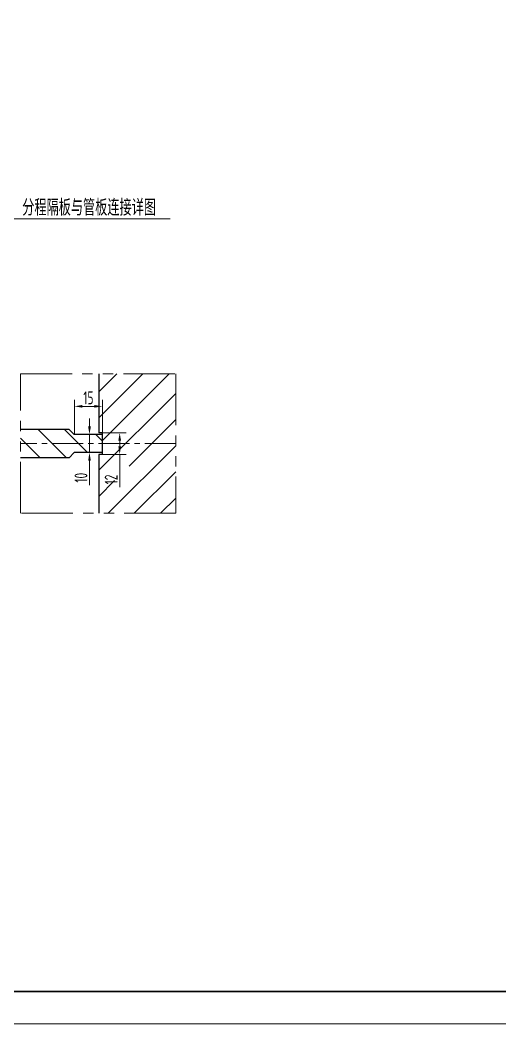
# Model space of a CAD drawing. Header units: millimetres. Extents: x 5765 to 6606, y -201 to 393.
# Drawn here: x 6264.5 to 6412.5, y -200.6 to 109.4 of the extents above; entities that cross this region are included whole.
import ezdxf
from ezdxf.enums import TextEntityAlignment as Align

# ---------------------------------------------------------------- set-up
doc = ezdxf.new("R2010")
doc.units = ezdxf.units.MM
doc.linetypes.add('CENTER2', pattern=[28.575, 19.05, -3.175, 3.175, -3.175])
doc.linetypes.add('PHANTOM2', pattern=[31.75, 15.875, -3.175, 3.175, -3.175, 3.175, -3.175])
for name, color, linetype, lineweight in [('1粗实线', 7, 'Continuous', 35), ('2细实线', 3, 'Continuous', 13), ('3中心线', 1, 'CENTER2', 13), ('5双点划线', 2, 'PHANTOM2', 13), ('6剖面线', 6, 'Continuous', 13), ('7文本', 2, 'Continuous', 13), ('8标注', 3, 'Continuous', 13), ('9图表', 4, 'Continuous', 13)]:
    doc.layers.add(name, color=color, linetype=linetype, lineweight=lineweight)
doc.styles.add('lanpec', font='bpec_e.shx', dxfattribs={"width": 0.75, "bigfont": 'hztxt.shx'})
doc.styles.add('lanpec-dim', font='bpec_e.shx', dxfattribs={"width": 0.75})
doc.dimstyles.new('lanpec', dxfattribs={"dimtxt": 4, "dimasz": 2.5, "dimexe": 2, "dimexo": 0, "dimtad": 1, "dimdsep": 46, "dimtxsty": 'lanpec-dim', "dimcen": 2.5, "dimclrd": 256, "dimclre": 256, "dimclrt": 256, "dimazin": 0, "dimtfac": 1, "dimtmove": 0, "dimatfit": 3, "dimfxl": 1, "dimlwd": -1, "dimlwe": -1, "dimarcsym": 0})

# ---------------------------------------------------------------- blocks, each defined once
blk = doc.blocks.new('A1')
at = {"layer": '1粗实线'}
blk.add_lwpolyline([(-816, 10), (-10, 10), (-10, 584), (-816, 584)], close=True, dxfattribs=at)
at = {"layer": '9图表'}
blk.add_lwpolyline([(-841, 0), (0, 0), (0, 594), (-841, 594)], close=True, dxfattribs=at)
blk = doc.blocks.new('*D59')
at = {"layer": '8标注', "transparency": 16777216}
for p, q in [((6281.26, -18.57), (6281.26, -7.85)), ((6289.94, -18.57), (6289.94, -7.85)), ((6283.76, -9.85), (6287.44, -9.85))]:
    blk.add_line(p, q, dxfattribs=at)
for points in [[(6283.76, -9.43), (6283.76, -10.26), (6281.26, -9.85)], [(6287.44, -9.43), (6287.44, -10.26), (6289.94, -9.85)]]:
    blk.add_solid(points, dxfattribs=at)
at = {"layer": 'Defpoints', "color": 0, "transparency": 16777216}
for p in [(6289.94, -9.85), (6281.26, -18.57), (6289.94, -18.57)]:
    blk.add_point(p, dxfattribs=at)
at = {"layer": '8标注', "transparency": 16777216, "insert": (6285.6, -7.22), "char_height": 4, "attachment_point": 5, "style": 'lanpec-dim'}
blk.add_mtext('15', dxfattribs=at)
blk = doc.blocks.new('*D57')
at = {"layer": '8标注', "transparency": 16777216}
for p, q in [((6289.94, -17.99), (6297.25, -17.99)), ((6295.25, -20.49), (6295.25, -22.21)), ((6289.94, -24.71), (6297.25, -24.71)), ((6295.25, -24.71), (6295.25, -34.78))]:
    blk.add_line(p, q, dxfattribs=at)
for points in [[(6294.83, -20.49), (6295.67, -20.49), (6295.25, -17.99)], [(6294.83, -22.21), (6295.67, -22.21), (6295.25, -24.71)]]:
    blk.add_solid(points, dxfattribs=at)
at = {"layer": 'Defpoints', "color": 0, "transparency": 16777216}
for p in [(6289.94, -17.99), (6289.94, -24.71), (6295.25, -24.71)]:
    blk.add_point(p, dxfattribs=at)
at = {"layer": '8标注', "transparency": 16777216, "insert": (6292.63, -32.43), "char_height": 4, "attachment_point": 5, "rotation": 90, "style": 'lanpec-dim'}
blk.add_mtext('12', dxfattribs=at)
blk = doc.blocks.new('*D58')
at = {"layer": '8标注', "transparency": 16777216}
for p, q in [((6285.93, -16.07), (6285.93, -13.57)), ((6289.93, -18.57), (6283.93, -18.57)), ((6285.93, -18.57), (6285.93, -24.12)), ((6289.93, -24.12), (6283.93, -24.12)), ((6285.93, -26.62), (6285.93, -34.24))]:
    blk.add_line(p, q, dxfattribs=at)
for points in [[(6285.52, -16.07), (6286.35, -16.07), (6285.93, -18.57)], [(6285.52, -26.62), (6286.35, -26.62), (6285.93, -24.12)]]:
    blk.add_solid(points, dxfattribs=at)
at = {"layer": 'Defpoints', "color": 0, "transparency": 16777216}
for p in [(6289.93, -18.57), (6285.93, -24.12), (6289.93, -24.12)]:
    blk.add_point(p, dxfattribs=at)
at = {"layer": '8标注', "transparency": 16777216, "insert": (6283.31, -31.89), "char_height": 4, "attachment_point": 5, "rotation": 90, "style": 'lanpec-dim'}
blk.add_mtext('10', dxfattribs=at)
blk = doc.blocks.new('*U53')
at = {"layer": '2细实线'}
blk.add_line((-25, 0), (25, 0), dxfattribs=at)
at = {"layer": '7文本', "style": 'lanpec', "width": 0.75}
for tag, height, p in [('节点图名称', 5, (0, 3.5)), ('比例', 4, (0, -3.25))]:
    blk.add_attdef(tag, text='', height=height, dxfattribs=at).set_placement(p, align=Align.MIDDLE_CENTER)

msp = doc.modelspace()

# ---------------------------------------------------------------- hatches: boundary and pattern name
at = {"layer": '6剖面线'}
h = msp.add_hatch(dxfattribs=at)
h.set_pattern_fill('ANSI31', color=256, scale=1.8, angle=180, style=0)
h.set_pattern_definition([(225, (5089.587, 1236.2743), (4.041115, -4.041115), [])])
h.paths.add_polyline_path([(6298.144, -32.787), (6298.144, -26.8), (6292.519, -26.8), (6292.519, -32.787)], flags=16)
h.paths.add_polyline_path([(6288.822, -24.706), (6288.822, -42.884), (6312.555, -42.884), (6312.555, -21.346), (6289.942, -21.346), (6289.942, -24.706)])
h.paths.add_polyline_path([(6288.822, 0.192), (6288.822, -17.986), (6289.942, -17.986), (6289.942, -21.346), (6312.555, -21.346), (6312.555, 0.192)])
at = {"layer": '6剖面线', "ltscale": 0.5}
h = msp.add_hatch(dxfattribs=at)
h.set_pattern_fill('ANSI31', color=256, scale=1.8, angle=90, style=0)
h.set_pattern_definition([(135, (5089.587, 1236.2743), (-4.041115, -4.041115), [])])
h.paths.add_polyline_path([(6289.942, -21.346), (6289.942, -18.569), (6285.84, -18.569), (6285.84, -21.346)])
h.paths.add_polyline_path([(6285.84, -21.346), (6285.84, -24.124), (6289.942, -24.124), (6289.942, -21.346)])
h.paths.add_polyline_path([(6279.676, -16.986), (6264.674, -16.986), (6264.674, -21.346), (6285.84, -21.346), (6285.84, -18.569), (6281.258, -18.569)])
h.paths.add_polyline_path([(6264.674, -25.706), (6279.676, -25.706), (6281.258, -24.124), (6285.84, -24.124), (6285.84, -21.346), (6264.674, -21.346)])

# ---------------------------------------------------------------- linework, layer by layer
for p, q in [((6288.822, 0.192), (6288.822, -17.986)), ((6279.676, -16.986), (6264.674, -16.986)), ((6281.258, -18.569), (6279.676, -16.986)), ((6289.942, -18.569), (6281.258, -18.569)), ((6289.942, -17.986), (6288.822, -17.986)), ((6289.942, -24.706), (6289.942, -17.986)), ((6281.258, -24.124), (6279.676, -25.706)), ((6289.942, -24.124), (6281.258, -24.124)), ((6288.822, -24.706), (6288.822, -42.884)), ((6289.942, -24.706), (6288.822, -24.706)), ((6279.676, -25.706), (6264.674, -25.706))]:
    msp.add_line(p, q)
at = {"layer": '3中心线', "ltscale": 0.5}
msp.add_line((6312.555, -21.346), (6264.674, -21.346), dxfattribs=at)
at = {"layer": '5双点划线'}
for p, q in [((6264.674, 0.192), (6312.555, 0.192)), ((6264.674, -42.884), (6264.674, 0.192)), ((6312.555, 0.192), (6312.555, -42.884)), ((6312.555, -42.884), (6264.674, -42.884))]:
    msp.add_line(p, q, dxfattribs=at)

# ---------------------------------------------------------------- block references
msp.add_blockref('*U53', (6285.818, 48.035)).add_auto_attribs({'节点图名称': '分程隔板与管板连接详图'})
at = {"layer": '2细实线'}
msp.add_blockref('A1', (6606.028, -200.559), dxfattribs=at)

# ---------------------------------------------------------------- dimensions: what is measured, and where the dimension line sits
at = {"layer": '8标注'}
dim = msp.add_linear_dim(base=(6289.942, -9.848), p1=(6281.258, -18.569), p2=(6289.942, -18.569), text='15', dimstyle='lanpec', dxfattribs=at)
dim.commit()
dim.dimension.update_dxf_attribs({"geometry": '*D59', "text_midpoint": (6285.6, -7.223)})
for base, p1, p2, text, picture, middle in [((6285.934, -24.124), (6289.934, -18.569), (6289.934, -24.124), '10', '*D58', (6285.934, -31.892)), ((6295.251, -24.706), (6289.942, -17.986), (6289.942, -24.706), '12', '*D57', (6295.251, -32.429))]:
    dim = msp.add_linear_dim(base=base, p1=p1, p2=p2, angle=90, text=text, dimstyle='lanpec', dxfattribs=at)
    dim.commit()
    dim.dimension.update_dxf_attribs({"geometry": picture, "text_midpoint": middle, "dimtype": 160})

doc.saveas('drawing.dxf')
